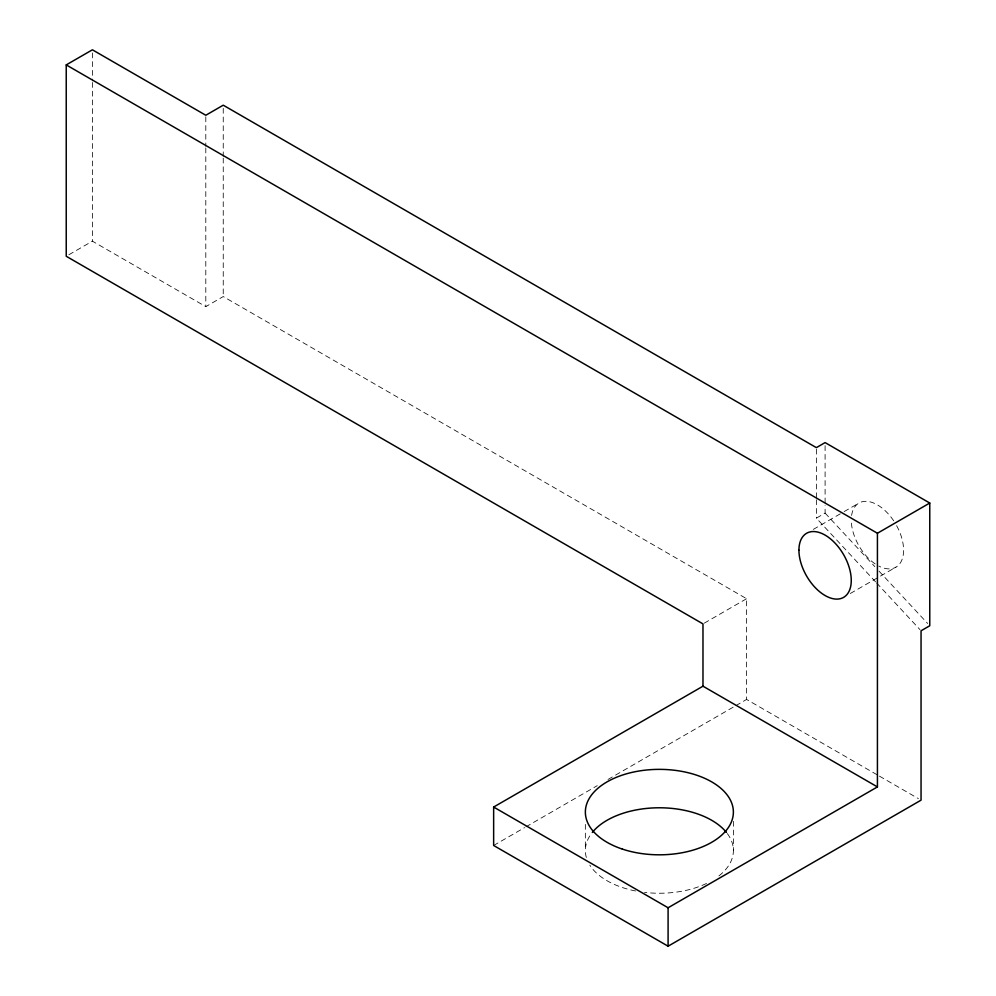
<?xml version="1.0" encoding="UTF-8"?>
<svg xmlns="http://www.w3.org/2000/svg" width="996" height="996" viewBox="0 0 996 996"><rect width="100%" height="100%" fill="white"/><g stroke="black" fill="none" stroke-linecap="round" stroke-linejoin="round"><path stroke-width="0.75" stroke-dasharray="4.98 3.74" d="M68.849 254.764L92.404 241.169L205.799 306.631L223.241 296.559L746.589 598.721L746.589 699.441L878.099 775.361M875.584 581.863L816.371 518.144L825.099 513.102L825.099 505.445M813.309 529.399L842.828 512.355M844.172 511.583L858.926 503.055M704.297 623.135L746.589 598.721M850.31 593.504L895.939 567.16M493.643 845.48L524.581 827.614M525.925 826.842L597.239 785.67M608.008 779.457L734.488 706.425M735.832 705.654L746.589 699.441M879.443 776.145L918.362 798.605M825.099 513.102L874.787 566.587M879.02 571.144L927.65 623.484M876.642 582.996L919.993 629.659M825.099 445.673L825.099 503.914M816.371 449.171L816.371 498.212M816.371 499.755L816.371 518.144M733.38 821.314L733.38 850.522M585.349 824.389L585.349 850.522M223.241 108.303L223.241 156.534M223.241 158.09L223.241 296.559M205.799 116.818L205.799 146.387M205.799 147.943L205.799 306.631M92.404 52.913L92.404 80.913M92.404 82.469L92.404 241.169M896.612 525.627A37.001 21.364 60 0 1 901.679 560.462A37.001 21.364 60 0 1 878.796 566.077M875.16 563.898A37.001 21.364 60 0 1 851.269 519.999M851.592 515.455A37.001 21.364 60 0 1 893.748 520.908M727.329 833.59A74.015 42.728 0 0 1 718.091 876.53M706.5 883.464A74.015 42.728 0 0 1 644.537 892.379M635.597 890.984A74.015 42.728 0 0 1 589.806 865.126M586.345 857.481A74.015 42.728 0 0 1 591.412 833.59"/><path stroke-width="1.49" d="M66.234 64.902L92.404 49.8L205.799 115.262L223.241 105.19L816.371 447.64L825.099 442.598L929.766 503.03L929.766 625.762L921.051 630.792L921.051 800.162L668.092 946.2L493.643 845.48L493.643 807.046L702.977 686.194L877.426 786.915L877.426 533.246L66.234 64.902L66.234 256.271L702.977 623.894L702.977 686.194M877.426 533.246L929.766 503.03M493.643 807.046L668.092 907.767L877.426 786.915M668.092 907.767L668.092 946.2M592.296 832.444A74.015 42.728 0 0 1 659.364 807.781A74.015 42.728 0 0 1 726.445 832.444M798.929 550.215A37.001 21.364 60 0 0 838.184 599.044A37.001 21.364 60 0 0 838.184 546.717A37.001 21.364 60 0 0 798.929 550.215M622.363 849.09A74.015 42.728 0 0 0 733.38 812.089A74.015 42.728 0 0 0 622.363 775.087A74.015 42.728 0 0 0 622.363 849.09"/></g></svg>
